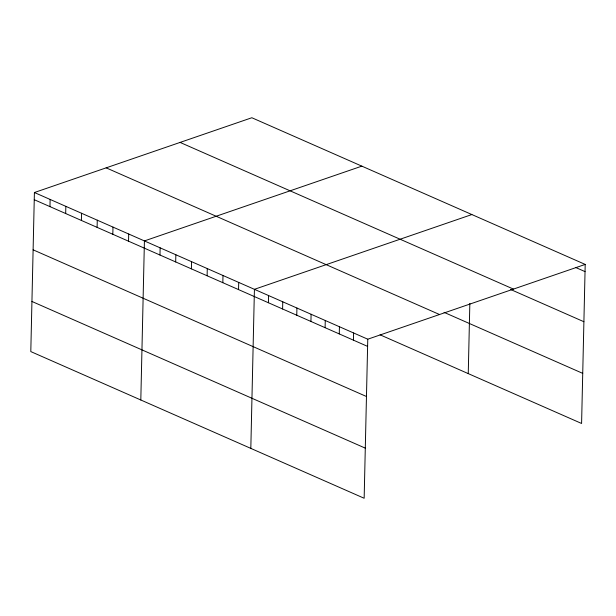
<?xml version="1.0" encoding="UTF-8"?>
<svg xmlns="http://www.w3.org/2000/svg" width="616" height="616" viewBox="0 0 616 616"><rect width="100%" height="100%" fill="white"/><g stroke="black" fill="none" stroke-linecap="round" stroke-linejoin="round"><path stroke-width="0.92" d="M34.411 192.523L30.8 351.582L364.156 498.259L367.767 339.2L34.411 192.523L251.844 117.741L585.2 264.418L581.589 423.477L380.064 334.811M49.965 206.622L50.127 199.438M65.681 213.536L65.843 206.352M81.389 220.451L81.558 213.267M97.105 227.366L97.274 220.181M112.82 234.28L112.99 227.096M128.536 241.195L128.706 234.011M140.81 399.984L144.421 240.925L361.846 166.143M159.968 255.032L160.137 247.84M175.683 261.946L175.853 254.755M191.399 268.861L191.561 261.669M207.115 275.775L207.276 268.584M222.83 282.69L222.992 275.498M238.546 289.605L238.708 282.413M250.82 448.386L254.423 289.327L471.856 214.553M268.43 302.749L268.591 295.565M282.598 308.986L282.759 301.794M296.766 315.223L296.927 308.031M310.934 321.452L311.095 314.268M325.102 327.689L325.263 320.497M339.27 333.918L339.431 326.734M353.438 340.155L353.599 332.963M468.252 373.612L469.839 303.411M367.767 339.2L585.2 264.418M575.868 267.575L585.038 271.61M180.088 142.419L513.444 289.096M510.564 289.458L583.899 321.729M444.067 312.351L582.728 373.365M106.16 167.845L439.524 314.522M34.25 199.707L367.606 346.392M33.11 249.827L366.466 396.504M31.94 301.463L365.296 448.14"/></g></svg>
